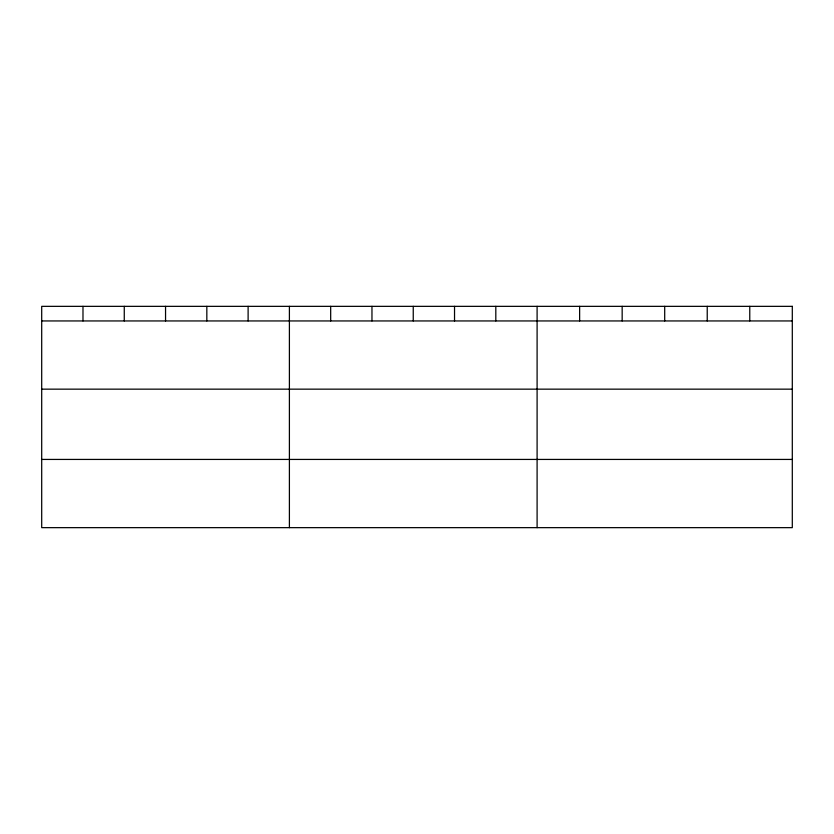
<?xml version="1.0" encoding="UTF-8"?>
<svg xmlns="http://www.w3.org/2000/svg" width="834" height="834" viewBox="0 0 834 834"><rect width="100%" height="100%" fill="white"/><g stroke="black" fill="none" stroke-linecap="round" stroke-linejoin="round"><path stroke-width="1.25" d="M41.7 320.944L792.3 320.944M41.7 389.155L792.3 389.155M41.7 459.43L792.3 459.43M749.766 306.349L749.766 320.944M707.232 306.349L707.232 320.944M664.698 306.349L664.698 320.944M622.164 306.349L622.164 320.944M579.63 306.349L579.63 320.944M537.096 306.349L537.096 527.651M495.813 306.349L495.813 320.944M454.53 306.349L454.53 320.944M413.247 306.349L413.247 320.944M371.964 306.349L371.964 320.944M330.681 306.349L330.681 320.944M289.398 306.349L289.398 527.651M248.115 306.349L248.115 320.944M206.832 306.349L206.832 320.944M165.549 306.349L165.549 320.944M124.266 306.349L124.266 320.944M82.983 306.349L82.983 320.944M792.3 306.349L41.7 306.349L41.7 527.651L792.3 527.651L792.3 306.349"/></g></svg>
